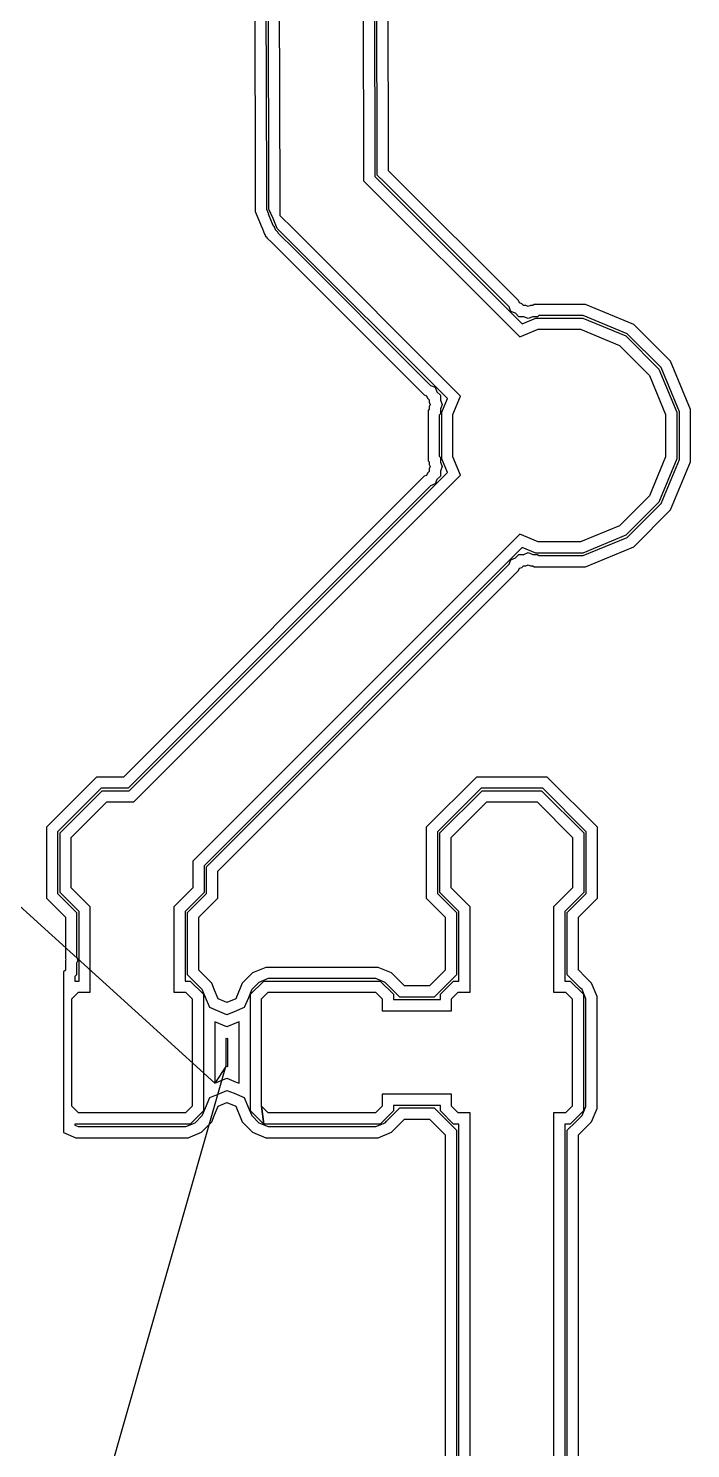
# Model space of a CAD drawing. Extents: x -122 to 0, y 0 to 97.
# Drawn here: x -31.87 to -23.01, y 20.1 to 39.1 of the extents above; entities that cross this region are included whole.
import ezdxf

# ---------------------------------------------------------------- set-up
doc = ezdxf.new("R2010")
doc.units = 0
doc.layers.add('milling', color=1, linetype='CONTINUOUS')
doc.layers.add('rapid_move', color=62, linetype='CONTINUOUS')

msp = doc.modelspace()

# ---------------------------------------------------------------- linework, layer by layer
at = {"layer": 'milling'}
for p, q in [((-27.473, 70.3241), (-27.3819, 37.062)), ((-27.3228, 70.2339), (-27.232, 37.1242)), ((-27.1991, 37.2475), (-27.2886, 69.9565)), ((-27.0491, 37.2734), (-27.1388, 69.9942)), ((-28.4987, 36.8157), (-28.5888, 69.7333)), ((-28.6487, 36.8326), (-28.7382, 69.4845)), ((-28.9199, 68.9052), (-28.8321, 36.901)), ((-28.7698, 68.883), (-28.6823, 36.9633)), ((-27.1991, 37.1383), (-27.1991, 37.2475)), ((-27.0491, 37.2004), (-27.0491, 37.2734)), ((-27.3819, 37.062), (-25.2949, 34.975)), ((-27.232, 37.1242), (-25.2597, 35.1519)), ((-27.1988, 37.138), (-27.1991, 37.1383)), ((-27.1988, 37.1375), (-27.1988, 37.138)), ((-27.1094, 37.0487), (-27.1988, 37.1375)), ((-27.0489, 37.2002), (-27.0491, 37.2004)), ((-27.0489, 37.2), (-27.0489, 37.2002)), ((-27.0039, 37.1553), (-27.0489, 37.2)), ((-25.3099, 35.4614), (-27.0039, 37.1553)), ((-28.8321, 36.901), (-28.8319, 36.9009)), ((-28.8319, 36.9009), (-28.8319, 36.8483)), ((-28.6823, 36.9633), (-28.6819, 36.963)), ((-28.6819, 36.963), (-28.6819, 36.8232)), ((-25.437, 35.3764), (-27.1094, 37.0487)), ((-28.8319, 36.8483), (-28.8317, 36.775)), ((-28.8317, 36.775), (-28.8319, 36.7748)), ((-28.8319, 36.7748), (-28.8319, 36.6845)), ((-28.8319, 36.6845), (-28.8313, 36.6839)), ((-28.8313, 36.6839), (-28.8313, 36.6519)), ((-28.6819, 36.8232), (-28.6817, 36.7463)), ((-28.6817, 36.7463), (-28.6813, 36.746)), ((-28.6813, 36.746), (-28.6813, 36.6828)), ((-28.6813, 36.6828), (-28.6564, 36.6248)), ((-28.6487, 36.6889), (-28.6487, 36.8326)), ((-28.6483, 36.688), (-28.6487, 36.6889)), ((-28.6483, 36.687), (-28.6483, 36.688)), ((-28.5944, 36.5579), (-28.6483, 36.687)), ((-28.4987, 36.5985), (-28.4987, 36.8157)), ((-28.8313, 36.6519), (-28.8188, 36.6228)), ((-28.8188, 36.6228), (-28.8194, 36.6212)), ((-28.8194, 36.6212), (-28.7847, 36.5379)), ((-28.7847, 36.5379), (-28.7843, 36.5378)), ((-28.7843, 36.5378), (-28.7539, 36.4642)), ((-28.6564, 36.6248), (-28.6572, 36.6228)), ((-28.6572, 36.6228), (-28.6173, 36.5265)), ((-28.6173, 36.5265), (-28.5911, 36.4636)), ((-28.5408, 36.4285), (-28.5944, 36.5579)), ((-28.4981, 36.5979), (-28.4987, 36.5985)), ((-28.4981, 36.5969), (-28.4981, 36.5979)), ((-28.3251, 36.4249), (-28.4981, 36.5969)), ((-28.7539, 36.4642), (-28.7361, 36.4217)), ((-28.7361, 36.4217), (-28.7362, 36.4215)), ((-28.7362, 36.4215), (-28.7073, 36.3516)), ((-28.7073, 36.3516), (-28.7037, 36.35)), ((-28.7037, 36.35), (-28.6947, 36.3258)), ((-28.6947, 36.3258), (-28.6754, 36.3085)), ((-28.6754, 36.3085), (-28.6751, 36.303)), ((-28.6751, 36.303), (-28.6045, 36.2329)), ((-28.5911, 36.4636), (-28.5851, 36.4609)), ((-28.5851, 36.4609), (-28.5671, 36.4127)), ((-28.5671, 36.4127), (-28.5289, 36.3784)), ((-28.5401, 36.4279), (-28.5408, 36.4285)), ((-28.5397, 36.4268), (-28.5401, 36.4279)), ((-28.4304, 36.3181), (-28.5397, 36.4268)), ((-28.5289, 36.3784), (-28.5284, 36.3692)), ((-28.5284, 36.3692), (-28.4573, 36.2981)), ((-28.4573, 36.2981), (-28.3654, 36.2068)), ((-26.2619, 34.1497), (-28.4304, 36.3181)), ((-26.085, 34.1849), (-28.3251, 36.4249)), ((-28.6045, 36.2329), (-28.6042, 36.2329)), ((-28.6042, 36.2329), (-28.5619, 36.1905)), ((-28.5619, 36.1905), (-28.5152, 36.1442)), ((-28.5152, 36.1442), (-28.5152, 36.1439)), ((-28.5152, 36.1439), (-26.5714, 34.1999)), ((-28.3654, 36.2068), (-28.3654, 36.2061)), ((-28.3654, 36.2061), (-26.4864, 34.327)), ((-25.4121, 35.3162), (-25.437, 35.3764)), ((-25.2974, 35.4311), (-25.3099, 35.4614)), ((-25.2672, 35.4187), (-25.2974, 35.4311)), ((-25.244, 35.3954), (-25.2672, 35.4187)), ((-25.211, 35.3954), (-25.244, 35.3954)), ((-25.1807, 35.3829), (-25.211, 35.3954)), ((-25.1506, 35.3954), (-25.1807, 35.3829)), ((-25.1177, 35.3954), (-25.1506, 35.3954)), ((-25.1026, 35.4105), (-25.1177, 35.3954)), ((-24.4158, 35.4105), (-25.1026, 35.4105)), ((-23.7705, 35.1433), (-24.4158, 35.4105)), ((-25.352, 35.2914), (-25.4121, 35.3162)), ((-25.3061, 35.2454), (-25.352, 35.2914)), ((-25.2409, 35.2454), (-25.3061, 35.2454)), ((-25.2597, 35.1519), (-25.0777, 35.2273)), ((-25.1806, 35.2205), (-25.2409, 35.2454)), ((-25.1206, 35.2454), (-25.1806, 35.2205)), ((-25.0556, 35.2454), (-25.1206, 35.2454)), ((-25.0777, 35.2273), (-24.4522, 35.2273)), ((-25.0405, 35.2605), (-25.0556, 35.2454)), ((-24.4456, 35.2605), (-25.0405, 35.2605)), ((-24.4522, 35.2273), (-23.8743, 34.9879)), ((-23.8554, 35.0161), (-24.4456, 35.2605)), ((-25.2949, 34.975), (-25.0479, 35.0773)), ((-25.0479, 35.0773), (-24.482, 35.0773)), ((-24.482, 35.0773), (-23.9592, 34.8608)), ((-23.8743, 34.9879), (-23.432, 34.5456)), ((-23.4038, 34.5644), (-23.8554, 35.0161)), ((-23.2765, 34.6493), (-23.7705, 35.1433)), ((-23.9592, 34.8608), (-23.5591, 34.4607)), ((-23.0093, 34.004), (-23.2765, 34.6493)), ((-23.5591, 34.4607), (-23.3426, 33.9379)), ((-23.432, 34.5456), (-23.1926, 33.9677)), ((-23.1593, 33.9742), (-23.4038, 34.5644)), ((-26.4864, 34.327), (-26.4262, 34.3021)), ((-26.4262, 34.3021), (-26.4014, 34.242)), ((-26.4014, 34.242), (-26.3554, 34.1961)), ((-26.5714, 34.1999), (-26.5411, 34.1874)), ((-26.5411, 34.1874), (-26.5287, 34.1572)), ((-26.5287, 34.1572), (-26.5054, 34.134)), ((-26.5054, 34.134), (-26.5054, 34.101)), ((-26.5054, 34.101), (-26.4929, 34.0707)), ((-26.4929, 34.0707), (-26.5054, 34.0406)), ((-26.5054, 34.0406), (-26.5054, 34.0077)), ((-26.3554, 34.1961), (-26.3554, 34.1309)), ((-26.3554, 34.1309), (-26.3305, 34.0706)), ((-26.3305, 34.0706), (-26.3554, 34.0107)), ((-26.3373, 33.9677), (-26.2619, 34.1497)), ((-26.1873, 33.9379), (-26.085, 34.1849)), ((-26.5054, 34.0077), (-26.5205, 33.9926)), ((-26.5205, 33.9926), (-26.5205, 33.3173)), ((-26.3554, 33.9456), (-26.3705, 33.9305)), ((-26.3705, 33.9305), (-26.3705, 33.3794)), ((-26.3554, 34.0107), (-26.3554, 33.9456)), ((-26.3373, 33.3422), (-26.3373, 33.9677)), ((-26.1873, 33.372), (-26.1873, 33.9379)), ((-23.3426, 33.9379), (-23.3426, 33.372)), ((-23.1926, 33.9677), (-23.1926, 33.3422)), ((-23.1593, 33.3356), (-23.1593, 33.9742)), ((-23.0093, 33.3058), (-23.0093, 34.004)), ((-26.5205, 33.3173), (-26.5053, 33.3021)), ((-26.5053, 33.3021), (-26.5053, 33.2694)), ((-26.5053, 33.2694), (-26.4928, 33.2395)), ((-26.3705, 33.3794), (-26.3553, 33.3642)), ((-26.3553, 33.3642), (-26.3553, 33.2995)), ((-26.3553, 33.2995), (-26.3304, 33.2399)), ((-26.2619, 33.1602), (-26.3373, 33.3422)), ((-26.085, 33.125), (-26.1873, 33.372)), ((-23.3426, 33.372), (-23.5591, 32.8492)), ((-23.1926, 33.3422), (-23.432, 32.7643)), ((-23.4038, 32.7454), (-23.1593, 33.3356)), ((-23.2765, 32.6605), (-23.0093, 33.3058)), ((-26.5711, 33.1101), (-30.5952, 29.0859)), ((-30.5195, 28.9027), (-26.2619, 33.1602)), ((-30.4574, 28.7527), (-26.085, 33.125)), ((-26.5407, 33.1227), (-26.5711, 33.1101)), ((-26.5284, 33.1528), (-26.5407, 33.1227)), ((-26.5053, 33.1758), (-26.5284, 33.1528)), ((-26.4928, 33.2395), (-26.5053, 33.209)), ((-26.5053, 33.209), (-26.5053, 33.1758)), ((-26.4011, 33.068), (-26.4256, 33.0082)), ((-26.3553, 33.1137), (-26.4011, 33.068)), ((-26.3304, 33.2399), (-26.3553, 33.1793)), ((-26.3553, 33.1793), (-26.3553, 33.1137)), ((-26.4861, 32.983), (-30.5331, 28.9359)), ((-26.4256, 33.0082), (-26.4861, 32.983)), ((-23.5591, 32.8492), (-23.9592, 32.4491)), ((-23.432, 32.7643), (-23.8743, 32.322)), ((-23.8554, 32.2938), (-23.4038, 32.7454)), ((-23.7705, 32.1665), (-23.2765, 32.6605)), ((-25.2949, 32.3349), (-29.6672, 27.9625)), ((-25.0479, 32.2326), (-25.2949, 32.3349)), ((-23.9592, 32.4491), (-24.482, 32.2326)), ((-23.8743, 32.322), (-24.4522, 32.0826)), ((-25.2597, 32.158), (-29.5172, 27.9004)), ((-25.0777, 32.0826), (-25.2597, 32.158)), ((-24.482, 32.2326), (-25.0479, 32.2326)), ((-24.4456, 32.0493), (-23.8554, 32.2938)), ((-24.4158, 31.8993), (-23.7705, 32.1665)), ((-29.3067, 28.0638), (-25.4369, 31.9336)), ((-25.4369, 31.9336), (-25.4116, 31.9942)), ((-25.4116, 31.9942), (-25.3517, 32.0188)), ((-25.3517, 32.0188), (-25.3061, 32.0645)), ((-25.3061, 32.0645), (-25.2406, 32.0645)), ((-25.2406, 32.0645), (-25.1799, 32.0894)), ((-25.2109, 31.9145), (-25.1803, 31.927)), ((-25.1803, 31.927), (-25.1503, 31.9145)), ((-25.1799, 32.0894), (-25.1202, 32.0645)), ((-25.1202, 32.0645), (-25.0556, 32.0645)), ((-24.4522, 32.0826), (-25.0777, 32.0826)), ((-25.0556, 32.0645), (-25.0405, 32.0493)), ((-25.0405, 32.0493), (-24.4456, 32.0493)), ((-29.2446, 27.9138), (-25.3098, 31.8486)), ((-25.3098, 31.8486), (-25.2971, 31.8791)), ((-25.2971, 31.8791), (-25.267, 31.8914)), ((-25.267, 31.8914), (-25.244, 31.9145)), ((-25.244, 31.9145), (-25.2109, 31.9145)), ((-25.1503, 31.9145), (-25.1177, 31.9145)), ((-25.1177, 31.9145), (-25.1026, 31.8993)), ((-25.1026, 31.8993), (-24.4158, 31.8993)), ((-30.9545, 29.0859), (-31.6259, 28.4145)), ((-30.7215, 29.0859), (-30.9545, 29.0859)), ((-30.5952, 29.0859), (-30.7215, 29.0859)), ((-25.8745, 29.0859), (-26.5459, 28.4145)), ((-24.9253, 29.0859), (-25.8745, 29.0859)), ((-24.2539, 28.4145), (-24.9253, 29.0859)), ((-30.8924, 28.9359), (-31.4759, 28.3524)), ((-31.4427, 28.3387), (-30.8787, 28.9027)), ((-30.7836, 28.9359), (-30.8924, 28.9359)), ((-30.8787, 28.9027), (-30.5195, 28.9027)), ((-30.5331, 28.9359), (-30.7836, 28.9359)), ((-25.8124, 28.9359), (-26.3959, 28.3524)), ((-26.3627, 28.3387), (-25.7987, 28.9027)), ((-24.9874, 28.9359), (-25.8124, 28.9359)), ((-25.7987, 28.9027), (-25.0012, 28.9027)), ((-25.0012, 28.9027), (-24.4372, 28.3387)), ((-24.4039, 28.3524), (-24.9874, 28.9359)), ((-31.2927, 28.2766), (-30.8166, 28.7527)), ((-30.8166, 28.7527), (-30.4574, 28.7527)), ((-26.2127, 28.2766), (-25.7366, 28.7527)), ((-25.7366, 28.7527), (-25.0633, 28.7527)), ((-25.0633, 28.7527), (-24.5872, 28.2766)), ((-31.6259, 28.4145), (-31.6259, 27.4653)), ((-31.4759, 28.3524), (-31.4759, 27.5274)), ((-31.4427, 27.5412), (-31.4427, 28.3387)), ((-26.5459, 28.4145), (-26.5459, 27.4653)), ((-26.3959, 28.3524), (-26.3959, 27.5274)), ((-26.3627, 27.5412), (-26.3627, 28.3387)), ((-24.4372, 28.3387), (-24.4372, 27.5412)), ((-24.4039, 27.5274), (-24.4039, 28.3524)), ((-24.2539, 27.4653), (-24.2539, 28.4145)), ((-31.2927, 27.6033), (-31.2927, 28.2766)), ((-26.2127, 27.6033), (-26.2127, 28.2766)), ((-24.5872, 28.2766), (-24.5872, 27.6033)), ((-29.6672, 27.9625), (-29.6672, 27.6033)), ((-29.4839, 27.8867), (-29.3068, 28.0638)), ((-29.3068, 28.0638), (-29.3067, 28.0638)), ((-29.5172, 27.9004), (-29.5172, 27.5412)), ((-29.4839, 27.5274), (-29.4839, 27.8867)), ((-29.3339, 27.8246), (-29.2447, 27.9138)), ((-29.3339, 27.4653), (-29.3339, 27.8246)), ((-29.2447, 27.9138), (-29.2446, 27.9138)), ((-31.0387, 27.3494), (-31.2927, 27.6033)), ((-29.6672, 27.6033), (-29.9212, 27.3494)), ((-25.9587, 27.3494), (-26.2127, 27.6033)), ((-24.5872, 27.6033), (-24.8412, 27.3494)), ((-31.6259, 27.4653), (-31.3719, 27.2113)), ((-31.4759, 27.5274), (-31.2219, 27.2734)), ((-31.1887, 27.2873), (-31.4427, 27.5412)), ((-29.5172, 27.5412), (-29.7712, 27.2873)), ((-29.7379, 27.2734), (-29.5608, 27.4505)), ((-29.5608, 27.4505), (-29.4839, 27.5274)), ((-29.4987, 27.3005), (-29.3339, 27.4653)), ((-26.5459, 27.4653), (-26.2919, 27.2113)), ((-26.3959, 27.5274), (-26.1419, 27.2734)), ((-26.1087, 27.2873), (-26.3627, 27.5412)), ((-24.4372, 27.5412), (-24.6912, 27.2873)), ((-24.6579, 27.2734), (-24.4808, 27.4505)), ((-24.4808, 27.4505), (-24.4039, 27.5274)), ((-24.4187, 27.3005), (-24.2539, 27.4653)), ((-31.3719, 27.2113), (-31.3719, 27.085)), ((-31.2219, 27.2734), (-31.2219, 27.0229)), ((-31.1887, 26.3563), (-31.1887, 27.2873)), ((-31.0387, 26.2063), (-31.0387, 27.3494)), ((-29.9212, 27.3494), (-29.9212, 26.2063)), ((-29.7712, 27.2873), (-29.7712, 26.3563)), ((-29.7379, 26.6908), (-29.7379, 27.2734)), ((-29.5879, 27.2113), (-29.4987, 27.3005)), ((-29.5879, 26.6287), (-29.5879, 27.2113)), ((-26.2919, 27.2113), (-26.2919, 27.085)), ((-26.1419, 27.2734), (-26.1419, 27.0229)), ((-26.1087, 26.3563), (-26.1087, 27.2873)), ((-25.9587, 26.2063), (-25.9587, 27.3494)), ((-24.8412, 27.3494), (-24.8412, 26.2063)), ((-24.6912, 27.2873), (-24.6912, 26.3563)), ((-24.6579, 26.6908), (-24.6579, 27.2734)), ((-24.5079, 27.2113), (-24.4187, 27.3005)), ((-24.5079, 26.6287), (-24.5079, 27.2113)), ((-31.3719, 27.085), (-31.3719, 26.6601)), ((-31.2219, 27.0229), (-31.2219, 26.6845)), ((-26.2919, 27.085), (-26.2919, 26.5025)), ((-26.1419, 27.0229), (-26.1419, 26.4404)), ((-31.3719, 26.6601), (-31.3661, 26.6426)), ((-31.3661, 26.6426), (-31.3719, 26.631)), ((-31.3719, 26.631), (-31.3719, 26.5025)), ((-31.2219, 26.6845), (-31.2041, 26.6311)), ((-31.2041, 26.6311), (-31.2219, 26.5956)), ((-29.7379, 26.4403), (-29.7379, 26.6908)), ((-29.5879, 26.5025), (-29.5879, 26.6287)), ((-24.6579, 26.4403), (-24.6579, 26.6908)), ((-24.5079, 26.5025), (-24.5079, 26.6287)), ((-31.3719, 26.5025), (-31.3944, 26.48)), ((-31.3944, 26.48), (-31.3944, 24.3281)), ((-31.2219, 26.4403), (-31.2444, 26.4179)), ((-31.2444, 26.4179), (-31.2444, 26.3563)), ((-31.2219, 26.5956), (-31.2219, 26.4404)), ((-31.2219, 26.4404), (-31.2219, 26.4403)), ((-29.627, 26.3296), (-29.7379, 26.4403)), ((-29.5861, 26.5008), (-29.5879, 26.5025)), ((-29.4987, 26.4133), (-29.5861, 26.5008)), ((-28.8689, 26.4657), (-29.0057, 26.3289)), ((-28.6905, 26.5395), (-28.8689, 26.4657)), ((-27.1893, 26.5395), (-28.6905, 26.5395)), ((-27.0108, 26.4657), (-27.1893, 26.5395)), ((-26.9265, 26.3812), (-27.0108, 26.4657)), ((-26.2919, 26.5025), (-26.3811, 26.4133)), ((-26.1419, 26.4404), (-26.319, 26.2633)), ((-24.547, 26.3296), (-24.6579, 26.4403)), ((-24.5061, 26.5008), (-24.5079, 26.5025)), ((-24.4187, 26.4133), (-24.5061, 26.5008)), ((-31.2444, 26.3563), (-31.1887, 26.3563)), ((-29.7712, 26.3563), (-29.7007, 26.3563)), ((-29.7007, 26.3563), (-29.5236, 26.1792)), ((-29.5608, 26.2633), (-29.627, 26.3296)), ((-29.5607, 26.2633), (-29.5608, 26.2633)), ((-29.5414, 26.244), (-29.5607, 26.2633)), ((-29.5371, 26.2338), (-29.5414, 26.244)), ((-29.5372, 26.2336), (-29.5371, 26.2338)), ((-29.4963, 26.1351), (-29.5372, 26.2336)), ((-29.4986, 26.4133), (-29.4987, 26.4133)), ((-29.4141, 26.329), (-29.4986, 26.4133)), ((-29.3747, 26.2337), (-29.4141, 26.329)), ((-29.3266, 26.117), (-29.3748, 26.2337)), ((-29.3748, 26.2337), (-29.3747, 26.2337)), ((-29.0057, 26.3289), (-29.0933, 26.117)), ((-28.8827, 26.2334), (-28.9243, 26.1333)), ((-28.8963, 26.1792), (-28.7192, 26.3563)), ((-28.8784, 26.244), (-28.8828, 26.2336)), ((-28.8828, 26.2336), (-28.8827, 26.2334)), ((-28.7841, 26.3384), (-28.8784, 26.244)), ((-28.6607, 26.3895), (-28.7841, 26.3384)), ((-28.7192, 26.3563), (-27.1607, 26.3563)), ((-27.2192, 26.3895), (-28.6607, 26.3895)), ((-27.0958, 26.3385), (-27.2192, 26.3895)), ((-27.1607, 26.3563), (-26.9836, 26.1792)), ((-27.0765, 26.3191), (-27.0958, 26.3385)), ((-27.0765, 26.319), (-27.0765, 26.3191)), ((-27.007, 26.2496), (-27.0765, 26.319)), ((-26.8995, 26.1419), (-27.007, 26.2496)), ((-26.9265, 26.3811), (-26.9265, 26.3812)), ((-26.8373, 26.2919), (-26.9265, 26.3811)), ((-26.6288, 26.2919), (-26.8373, 26.2919)), ((-26.5025, 26.2919), (-26.6288, 26.2919)), ((-26.3811, 26.4133), (-26.5025, 26.2919)), ((-26.319, 26.2633), (-26.4404, 26.1419)), ((-26.3563, 26.1792), (-26.1792, 26.3563)), ((-26.1792, 26.3563), (-26.1087, 26.3563)), ((-24.6912, 26.3563), (-24.6207, 26.3563)), ((-24.6207, 26.3563), (-24.4436, 26.1792)), ((-24.4808, 26.2633), (-24.547, 26.3296)), ((-24.4807, 26.2633), (-24.4808, 26.2633)), ((-24.4614, 26.244), (-24.4807, 26.2633)), ((-24.4103, 26.1207), (-24.4614, 26.244)), ((-24.4186, 26.4133), (-24.4187, 26.4133)), ((-24.3342, 26.329), (-24.4186, 26.4133)), ((-24.2603, 26.1505), (-24.3342, 26.329)), ((-31.2863, 26.1171), (-31.1971, 26.2063)), ((-31.2863, 24.6828), (-31.2863, 26.1171)), ((-31.1971, 26.2063), (-31.0387, 26.2063)), ((-29.9212, 26.2063), (-29.7628, 26.2063)), ((-29.7628, 26.2063), (-29.6736, 26.1171)), ((-29.6736, 26.1171), (-29.6736, 24.6828)), ((-29.5236, 26.1792), (-29.5236, 24.6207)), ((-29.4415, 26.0024), (-29.4963, 26.1351)), ((-29.2432, 26.0826), (-29.3266, 26.117)), ((-29.2101, 26.0688), (-29.2432, 26.0826)), ((-29.21, 26.0689), (-29.2101, 26.0688)), ((-29.0933, 26.117), (-29.21, 26.0688)), ((-29.21, 26.0688), (-29.21, 26.0689)), ((-28.9243, 26.1333), (-28.9785, 26.0023)), ((-28.8963, 24.6207), (-28.8963, 26.1792)), ((-28.7463, 26.1171), (-28.6571, 26.2063)), ((-28.7463, 24.6828), (-28.7463, 26.1171)), ((-28.6571, 26.2063), (-27.2228, 26.2063)), ((-27.2228, 26.2063), (-27.1336, 26.1171)), ((-27.1336, 26.1171), (-27.1336, 25.9587)), ((-26.9836, 26.1792), (-26.9836, 26.1087)), ((-26.9836, 26.1087), (-26.3563, 26.1087)), ((-26.8994, 26.1419), (-26.8995, 26.1419)), ((-26.6909, 26.1419), (-26.8994, 26.1419)), ((-26.4404, 26.1419), (-26.6909, 26.1419)), ((-26.3563, 26.1087), (-26.3563, 26.1792)), ((-26.2063, 26.1171), (-26.1171, 26.2063)), ((-26.2063, 25.9587), (-26.2063, 26.1171)), ((-26.1171, 26.2063), (-25.9587, 26.2063)), ((-24.8412, 26.2063), (-24.6828, 26.2063)), ((-24.6828, 26.2063), (-24.5936, 26.1171)), ((-24.5936, 26.1171), (-24.5936, 24.6828)), ((-24.4436, 26.1792), (-24.4436, 24.6207)), ((-24.4103, 24.6792), (-24.4103, 26.1207)), ((-24.2603, 24.6493), (-24.2603, 26.1505)), ((-29.4413, 26.0024), (-29.4415, 26.0024)), ((-29.4413, 26.0022), (-29.4413, 26.0024)), ((-29.3047, 25.9457), (-29.4413, 26.0022)), ((-29.2102, 25.9064), (-29.3047, 25.9457)), ((-29.2101, 25.9065), (-29.2102, 25.9064)), ((-29.2099, 25.9064), (-29.2101, 25.9065)), ((-29.113, 25.9466), (-29.2099, 25.9064)), ((-28.9787, 26.0021), (-29.113, 25.9466)), ((-28.9785, 26.0023), (-28.9787, 26.0023)), ((-28.9787, 26.0023), (-28.9787, 26.0021)), ((-27.1336, 25.9587), (-26.2063, 25.9587)), ((-29.2103, 25.744), (-29.3736, 25.8118)), ((-29.3736, 25.8118), (-29.3736, 24.988)), ((-29.2101, 25.7441), (-29.2103, 25.744)), ((-29.2099, 25.744), (-29.2101, 25.7441)), ((-29.083, 25.7967), (-29.2099, 25.744)), ((-29.0463, 25.8119), (-29.083, 25.7967)), ((-29.0463, 24.9879), (-29.0463, 25.8119)), ((-29.2104, 25.5817), (-29.2236, 25.5873)), ((-29.2236, 25.5873), (-29.2236, 25.2125)), ((-29.2101, 25.5818), (-29.2104, 25.5817)), ((-29.2098, 25.5817), (-29.2101, 25.5818)), ((-29.1963, 25.5874), (-29.2098, 25.5817)), ((-29.1963, 25.2124), (-29.1963, 25.5874)), ((-29.2236, 25.2125), (-29.3736, 24.988)), ((-29.2236, 25.2125), (-29.2104, 25.2181)), ((-29.2104, 25.2181), (-29.2101, 25.218)), ((-29.2101, 25.218), (-29.2098, 25.2181)), ((-29.2098, 25.2181), (-29.1963, 25.2124)), ((-29.3736, 24.988), (-29.2103, 25.0558)), ((-29.3736, 24.988), (-29.3736, 24.988)), ((-29.2103, 25.0558), (-29.2101, 25.0557)), ((-29.2101, 25.0557), (-29.2099, 25.0558)), ((-29.2099, 25.0558), (-29.0853, 25.0041)), ((-29.0853, 25.0041), (-29.0463, 24.9879)), ((-29.4974, 24.6622), (-29.4415, 24.7974)), ((-29.4415, 24.7974), (-29.4413, 24.7974)), ((-29.4413, 24.7976), (-29.3072, 24.8531)), ((-29.4413, 24.7974), (-29.4413, 24.7976)), ((-29.3266, 24.6828), (-29.245, 24.7165)), ((-29.3072, 24.8531), (-29.2102, 24.8934)), ((-29.245, 24.7165), (-29.2101, 24.731)), ((-29.2102, 24.8934), (-29.21, 24.8933)), ((-29.2101, 24.731), (-29.21, 24.7309)), ((-29.21, 24.8933), (-29.2099, 24.8934)), ((-29.21, 24.7309), (-29.21, 24.731)), ((-29.21, 24.731), (-29.0933, 24.6828)), ((-29.2099, 24.8934), (-29.1155, 24.8542)), ((-29.1155, 24.8542), (-28.9787, 24.7977)), ((-28.9787, 24.7977), (-28.9787, 24.7975)), ((-28.9787, 24.7975), (-28.9785, 24.7975)), ((-28.9785, 24.7975), (-28.9253, 24.6689)), ((-26.2063, 24.8412), (-27.1336, 24.8412)), ((-27.1336, 24.8412), (-27.1336, 24.6828)), ((-26.2063, 24.6828), (-26.2063, 24.8412)), ((-31.1971, 24.5936), (-31.2863, 24.6828)), ((-29.7628, 24.5936), (-31.1971, 24.5936)), ((-29.6736, 24.6828), (-29.7628, 24.5936)), ((-29.5236, 24.6207), (-29.7007, 24.4436)), ((-29.6358, 24.4614), (-29.5414, 24.5557)), ((-29.5414, 24.5557), (-29.5371, 24.566)), ((-29.5372, 24.5662), (-29.4974, 24.6622)), ((-29.5371, 24.566), (-29.5372, 24.5662)), ((-29.4141, 24.4709), (-29.3747, 24.5661)), ((-29.3748, 24.5661), (-29.3266, 24.6828)), ((-29.3747, 24.5661), (-29.3748, 24.5661)), ((-29.0933, 24.6828), (-29.0057, 24.4709)), ((-28.9253, 24.6689), (-28.8827, 24.5664)), ((-28.7192, 24.4436), (-28.8963, 24.6207)), ((-28.8827, 24.5664), (-28.8828, 24.5662)), ((-28.8828, 24.5662), (-28.8784, 24.5558)), ((-28.8784, 24.5558), (-28.784, 24.4614)), ((-28.7192, 24.4436), (-28.7463, 24.6828)), ((-28.6571, 24.5936), (-28.7463, 24.6828)), ((-28.7463, 24.6828), (-28.7192, 24.4436)), ((-27.2228, 24.5936), (-28.6571, 24.5936)), ((-27.1336, 24.6828), (-27.2228, 24.5936)), ((-26.9836, 24.6207), (-27.1607, 24.4436)), ((-27.0765, 24.4808), (-27.0102, 24.547)), ((-27.0102, 24.547), (-26.8995, 24.6579)), ((-26.3563, 24.6912), (-26.9836, 24.6912)), ((-26.9836, 24.6912), (-26.9836, 24.6207)), ((-26.8995, 24.6579), (-26.6909, 24.6579)), ((-26.6909, 24.6579), (-26.4404, 24.6579)), ((-26.4404, 24.6579), (-26.1419, 24.3594)), ((-26.3563, 24.6207), (-26.3563, 24.6912)), ((-26.1792, 24.4436), (-26.3563, 24.6207)), ((-26.1171, 24.5936), (-26.2063, 24.6828)), ((-25.9587, 24.5936), (-26.1171, 24.5936)), ((-25.9587, 18.5863), (-25.9587, 24.5936)), ((-24.6828, 24.5936), (-24.8412, 24.5936)), ((-24.8412, 24.5936), (-24.8412, 18.5863)), ((-24.5936, 24.6828), (-24.6828, 24.5936)), ((-24.4436, 24.6207), (-24.6207, 24.4436)), ((-24.5502, 24.467), (-24.4808, 24.5365)), ((-24.4808, 24.5365), (-24.4807, 24.5365)), ((-24.4807, 24.5365), (-24.4614, 24.5558)), ((-24.4614, 24.5558), (-24.4103, 24.6792)), ((-24.3342, 24.4708), (-24.2603, 24.6493)), ((-31.3944, 24.3281), (-31.2305, 24.2603)), ((-29.7007, 24.4436), (-31.2444, 24.4436)), ((-31.2444, 24.4436), (-31.2444, 24.4284)), ((-31.2444, 24.4284), (-31.2006, 24.4103)), ((-31.2006, 24.4103), (-29.7591, 24.4103)), ((-29.7591, 24.4103), (-29.6358, 24.4614)), ((-29.7293, 24.2603), (-29.5509, 24.3341)), ((-29.5509, 24.3341), (-29.4141, 24.4709)), ((-29.0057, 24.4709), (-28.8689, 24.3341)), ((-28.8689, 24.3341), (-28.6905, 24.2603)), ((-28.784, 24.4614), (-28.6607, 24.4103)), ((-27.1607, 24.4436), (-28.7192, 24.4436)), ((-28.6607, 24.4103), (-27.2191, 24.4103)), ((-27.2191, 24.4103), (-27.0958, 24.4613)), ((-27.1893, 24.2603), (-27.0108, 24.3341)), ((-27.0958, 24.4613), (-27.0765, 24.4807)), ((-27.0765, 24.4807), (-27.0765, 24.4808)), ((-27.0108, 24.3341), (-26.9265, 24.4186)), ((-26.9265, 24.4187), (-26.839, 24.5061)), ((-26.9265, 24.4186), (-26.9265, 24.4187)), ((-26.839, 24.5061), (-26.8373, 24.5079)), ((-26.8373, 24.5079), (-26.7111, 24.5079)), ((-26.7111, 24.5079), (-26.6288, 24.5079)), ((-26.6288, 24.5079), (-26.5025, 24.5079)), ((-26.5025, 24.5079), (-26.2919, 24.2973)), ((-26.1087, 24.4436), (-26.1792, 24.4436)), ((-26.1419, 24.3594), (-26.1419, 24.1089)), ((-26.1087, 18.7363), (-26.1087, 24.4436)), ((-24.6207, 24.4436), (-24.6912, 24.4436)), ((-24.6912, 24.4436), (-24.6912, 18.7363)), ((-24.6579, 24.3595), (-24.5502, 24.467)), ((-24.6579, 24.3594), (-24.6579, 24.3595)), ((-24.6579, 19.071), (-24.6579, 24.3594)), ((-24.5079, 24.2973), (-24.4187, 24.3865)), ((-24.4187, 24.3865), (-24.4186, 24.3865)), ((-24.4186, 24.3865), (-24.3342, 24.4708)), ((-31.2305, 24.2603), (-29.7293, 24.2603)), ((-28.6905, 24.2603), (-27.1893, 24.2603)), ((-26.2919, 24.2973), (-26.2919, 24.171)), ((-26.2919, 24.171), (-26.2919, 18.8826)), ((-24.5079, 19.0089), (-24.5079, 24.2973)), ((-26.1419, 24.1089), (-26.1419, 18.8205))]:
    msp.add_line(p, q, dxfattribs=at)
at = {"layer": 'rapid_move'}
for p, q in [((-29.3736, 24.988), (-33.1439, 28.4145)), ((-31.5183, 17.1774), (-29.2236, 25.2125))]:
    msp.add_line(p, q, dxfattribs=at)

doc.saveas('drawing.dxf')
